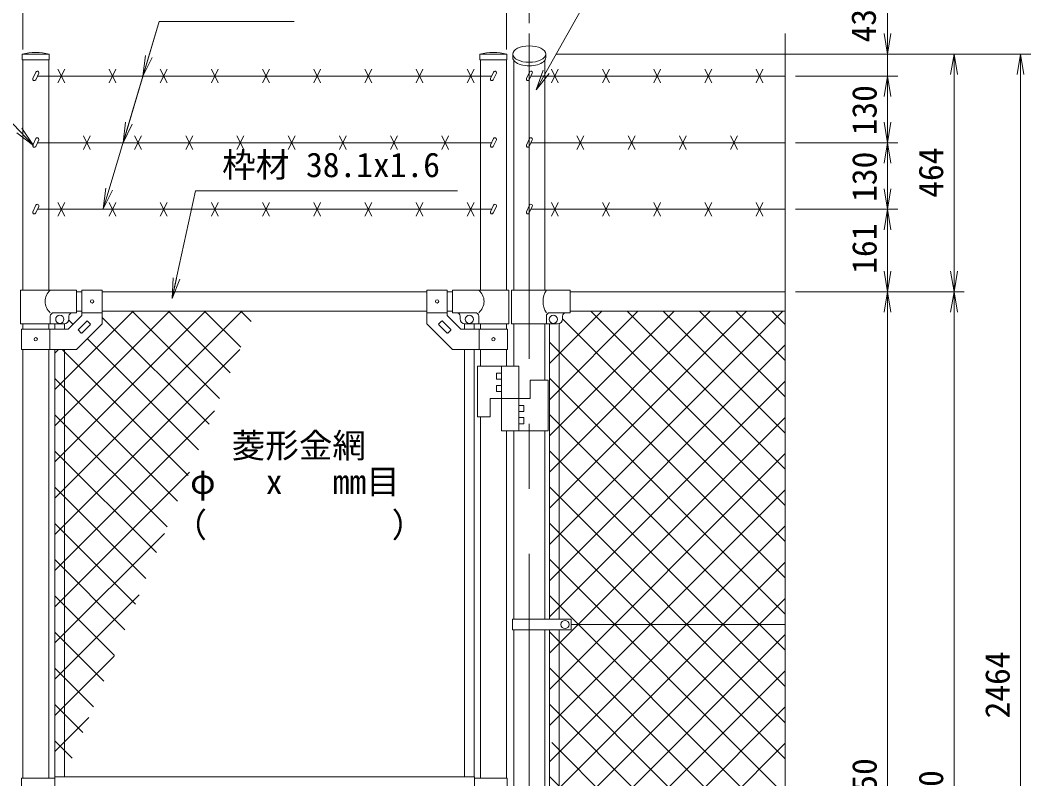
# Model space of a CAD drawing. Units: millimetres, scale not verified. Extents: x -4200 to 4200, y -2970 to 2970.
# Drawn here: x -2539 to -564, y 240 to 1722 of the extents above; entities that cross this region are included whole.
import ezdxf
from ezdxf.enums import TextEntityAlignment as Align

# ---------------------------------------------------------------- set-up
doc = ezdxf.new("R2010")
doc.units = ezdxf.units.MM
doc.header["$LTSCALE"] = 20
doc.linetypes.add('USER1', pattern=[50.8, 31.75, -6.35, 6.35, -6.35])
for name, color, linetype, lineweight in [('0-0_D-STR-TXT', 7, 'Continuous', 9), ('0-4_D-BMK', 2, 'USER1', 13), ('0-5_D-STR1', 1, 'Continuous', 18), ('0-8_D-STR3', 3, 'Continuous', 13), ('0-9_D-STR-DIM', 7, 'Continuous', 9), ('0-A_0', 7, 'Continuous', 9), ('0-B_D-STR2', 7, 'Continuous', 9)]:
    doc.layers.add(name, color=color, linetype=linetype, lineweight=lineweight)
doc.styles.add('ＭＳ ゴシック', font='')
doc.styles.get('ＭＳ ゴシック').set_extended_font_data('MS Gothic')

# ---------------------------------------------------------------- blocks, each defined once
blk = doc.blocks.new('_Open')
at = {"layer": '0-A_0'}
blk.add_line((-20, 3.33), (0, 0), dxfattribs=at)
blk.add_lwpolyline([(-20, -3.33), (0, 0), (-20, 0)], dxfattribs=at)
blk = doc.blocks.new('MLeader8')
at = {"layer": '0-0_D-STR-TXT'}
blk.add_line((-2358.8, 1389.58), (-2376.64, 1353.17), dxfattribs=at)
for points in [[(-2365.19, 1391.49), (-2267.27, 1718.98), (-2011.06, 1718.98), (-2003.86, 1718.98)], [(-2371.57, 1393.4), (-2376.64, 1353.17), (-2365.19, 1391.49)]]:
    blk.add_lwpolyline(points, dxfattribs=at)
blk = doc.blocks.new('MLeader9')
at = {"layer": '0-0_D-STR-TXT'}
blk.add_line((-2535.88, 1510.78), (-2513.21, 1477.16), dxfattribs=at)
for points in [[(-2540.72, 1506.19), (-2766.16, 1744.11), (-3288.23, 1744.11), (-3295.43, 1744.11)], [(-2545.56, 1501.61), (-2513.21, 1477.16), (-2540.72, 1506.19)]]:
    blk.add_lwpolyline(points, dxfattribs=at)
blk = doc.blocks.new('MLeader10')
at = {"layer": '0-0_D-STR-TXT'}
blk.add_line((-1505.64, 1617.32), (-1531.08, 1585.74), dxfattribs=at)
for points in [[(-1511.45, 1620.59), (-1369.94, 1871.85), (-842.86, 1871.85), (-835.66, 1871.85)], [(-1517.26, 1623.87), (-1531.08, 1585.74), (-1511.45, 1620.59)]]:
    blk.add_lwpolyline(points, dxfattribs=at)

msp = doc.modelspace()

# ---------------------------------------------------------------- linework, layer by layer
at = {"layer": '0-0_D-STR-TXT'}
for q in [(-2337.44, 1484.28), (-2298.58, 1614.28)]:
    msp.add_line((-2267.27, 1718.98), q, dxfattribs=at)
msp.add_lwpolyline([(-1684.26, 1388.04), (-2196.32, 1388.04), (-2241.84, 1180.13)], dxfattribs=at)
at = {"layer": '0-4_D-BMK'}
msp.add_line((-1544.32, 1695.52), (-1544.32, -1188.63), dxfattribs=at)
at = {"layer": '0-5_D-STR1'}
for p, q in [((-2482.07, 1655.37), (-2535.27, 1655.37)), ((-2535.27, 1644.37), (-2535.27, 1655.37)), ((-2482.07, 1644.37), (-2535.27, 1644.37)), ((-2534.07, 1644.37), (-2534.07, 1194.37)), ((-2483.27, 1644.37), (-2483.27, 1194.37)), ((-2482.07, 1644.37), (-2482.07, 1655.37)), ((-1641.07, 1655.37), (-1587.87, 1655.37)), ((-1641.07, 1644.37), (-1641.07, 1655.37)), ((-1641.07, 1644.37), (-1587.87, 1644.37)), ((-1639.87, 1644.37), (-1639.87, 1194.37)), ((-1589.07, 1644.37), (-1589.07, 1194.37)), ((-1587.87, 1644.37), (-1587.87, 1655.37)), ((-1576.42, 1655.37), (-1576.42, 1648.44)), ((-1574.57, 1643.07), (-1574.57, 1194.37)), ((-1514.07, 1643.07), (-1514.07, 1194.37)), ((-1512.22, 1655.37), (-1512.22, 1648.44)), ((-2428.67, 1191.37), (-2418.67, 1191.37)), ((-2378.67, 1191.37), (-1744.47, 1191.37)), ((-1704.47, 1191.37), (-1694.47, 1191.37)), ((-1464.32, 1191.37), (-1044.32, 1191.37)), ((-2428.67, 1153.37), (-2418.67, 1153.37)), ((-2378.67, 1153.37), (-1744.47, 1153.37)), ((-1704.47, 1153.37), (-1694.47, 1153.37)), ((-1464.32, 1153.37), (-1044.32, 1153.37)), ((-2534.07, 1128.37), (-2534.07, 1118.37)), ((-2483.27, 1128.37), (-2483.27, 1118.37)), ((-1639.87, 1128.37), (-1639.87, 1118.37)), ((-1589.07, 1128.37), (-1589.07, 1118.37)), ((-1574.57, 1128.37), (-1574.57, 1045.87)), ((-1514.07, 1128.37), (-1514.07, 1018.87)), ((-2534.07, 1078.37), (-2534.07, 241.37)), ((-2483.27, 1078.37), (-2483.27, 241.37)), ((-1639.87, 1078.37), (-1639.87, 1045.87)), ((-1589.07, 1078.37), (-1589.07, 1045.87)), ((-1639.87, 946.87), (-1639.87, 241.37)), ((-1589.07, 919.87), (-1589.07, 241.37)), ((-1574.57, 919.87), (-1574.57, 551.87)), ((-1514.07, 919.87), (-1514.07, 551.87)), ((-1574.57, 530.87), (-1574.57, -98.13)), ((-1514.07, 530.87), (-1514.07, -98.13))]:
    msp.add_line(p, q, dxfattribs=at)
for centre in [(-2508.67, 1538.94), (-1614.47, 1538.94)]:
    msp.add_arc(centre, 119.43, 77.13052, 102.86948, dxfattribs=at)
msp.add_ellipse((-1544.32, 1655.37), major_axis=(-32.1, 0), ratio=0.5, dxfattribs=at)
msp.add_ellipse((-1544.32, 1648.44), major_axis=(-32.1, 0), ratio=0.5, start_param=6.2831853, end_param=9.424778, dxfattribs=at)
at = {"layer": '0-8_D-STR3'}
for p, q in [((-2508.24, 1620.4), (-2514.19, 1607.64)), ((-2465.38, 1625.78), (-2451.96, 1598.95)), ((-2465.38, 1598.95), (-2451.96, 1625.78)), ((-2365.38, 1625.78), (-2351.96, 1598.95)), ((-2365.38, 1598.95), (-2351.96, 1625.78)), ((-2265.38, 1625.78), (-2251.96, 1598.95)), ((-2265.38, 1598.95), (-2251.96, 1625.78)), ((-2165.38, 1625.78), (-2151.96, 1598.95)), ((-2165.38, 1598.95), (-2151.96, 1625.78)), ((-2065.38, 1625.78), (-2051.96, 1598.95)), ((-2065.38, 1598.95), (-2051.96, 1625.78)), ((-1965.38, 1625.78), (-1951.96, 1598.95)), ((-1965.38, 1598.95), (-1951.96, 1625.78)), ((-1865.38, 1625.78), (-1851.96, 1598.95)), ((-1865.38, 1598.95), (-1851.96, 1625.78)), ((-1765.38, 1625.78), (-1751.96, 1598.95)), ((-1765.38, 1598.95), (-1751.96, 1625.78)), ((-1665.38, 1625.78), (-1651.96, 1598.95)), ((-1665.38, 1598.95), (-1651.96, 1625.78)), ((-1614.04, 1620.4), (-1619.99, 1607.64)), ((-1543.89, 1620.4), (-1549.84, 1607.64)), ((-1501.03, 1625.78), (-1487.61, 1598.95)), ((-1501.03, 1598.95), (-1487.61, 1625.78)), ((-1401.03, 1625.78), (-1387.61, 1598.95)), ((-1401.03, 1598.95), (-1387.61, 1625.78)), ((-1301.03, 1625.78), (-1287.61, 1598.95)), ((-1301.03, 1598.95), (-1287.61, 1625.78)), ((-1201.03, 1625.78), (-1187.61, 1598.95)), ((-1201.03, 1598.95), (-1187.61, 1625.78)), ((-1101.03, 1625.78), (-1087.61, 1598.95)), ((-1101.03, 1598.95), (-1087.61, 1625.78)), ((-2502.8, 1617.86), (-2508.75, 1605.1)), ((-1617.78, 1612.37), (-2505.36, 1612.37)), ((-1608.6, 1617.86), (-1614.55, 1605.1)), ((-1538.45, 1617.86), (-1544.4, 1605.1)), ((-1044.32, 1612.37), (-1541.01, 1612.37)), ((-2508.24, 1490.4), (-2514.19, 1477.64)), ((-2502.8, 1487.86), (-2508.75, 1475.1)), ((-1617.78, 1482.37), (-2505.36, 1482.37)), ((-2415.38, 1495.78), (-2401.96, 1468.95)), ((-2415.38, 1468.95), (-2401.96, 1495.78)), ((-2315.38, 1495.78), (-2301.96, 1468.95)), ((-2315.38, 1468.95), (-2301.96, 1495.78)), ((-2215.38, 1495.78), (-2201.96, 1468.95)), ((-2215.38, 1468.95), (-2201.96, 1495.78)), ((-2115.38, 1495.78), (-2101.96, 1468.95)), ((-2115.38, 1468.95), (-2101.96, 1495.78)), ((-2015.38, 1495.78), (-2001.96, 1468.95)), ((-2015.38, 1468.95), (-2001.96, 1495.78)), ((-1915.38, 1495.78), (-1901.96, 1468.95)), ((-1915.38, 1468.95), (-1901.96, 1495.78)), ((-1815.38, 1495.78), (-1801.96, 1468.95)), ((-1815.38, 1468.95), (-1801.96, 1495.78)), ((-1715.38, 1495.78), (-1701.96, 1468.95)), ((-1715.38, 1468.95), (-1701.96, 1495.78)), ((-1614.04, 1490.4), (-1619.99, 1477.64)), ((-1608.6, 1487.86), (-1614.55, 1475.1)), ((-1543.89, 1490.4), (-1549.84, 1477.64)), ((-1538.45, 1487.86), (-1544.4, 1475.1)), ((-1044.32, 1482.37), (-1541.01, 1482.37)), ((-1451.03, 1495.78), (-1437.61, 1468.95)), ((-1451.03, 1468.95), (-1437.61, 1495.78)), ((-1351.03, 1495.78), (-1337.61, 1468.95)), ((-1351.03, 1468.95), (-1337.61, 1495.78)), ((-1251.03, 1495.78), (-1237.61, 1468.95)), ((-1251.03, 1468.95), (-1237.61, 1495.78)), ((-1151.03, 1495.78), (-1137.61, 1468.95)), ((-1151.03, 1468.95), (-1137.61, 1495.78)), ((-2465.38, 1365.78), (-2451.96, 1338.95)), ((-2465.38, 1338.95), (-2451.96, 1365.78)), ((-2365.38, 1365.78), (-2351.96, 1338.95)), ((-2365.38, 1338.95), (-2351.96, 1365.78)), ((-2265.38, 1365.78), (-2251.96, 1338.95)), ((-2265.38, 1338.95), (-2251.96, 1365.78)), ((-2165.38, 1365.78), (-2151.96, 1338.95)), ((-2165.38, 1338.95), (-2151.96, 1365.78)), ((-2065.38, 1365.78), (-2051.96, 1338.95)), ((-2065.38, 1338.95), (-2051.96, 1365.78)), ((-1965.38, 1365.78), (-1951.96, 1338.95)), ((-1965.38, 1338.95), (-1951.96, 1365.78)), ((-1865.38, 1365.78), (-1851.96, 1338.95)), ((-1865.38, 1338.95), (-1851.96, 1365.78)), ((-1765.38, 1365.78), (-1751.96, 1338.95)), ((-1765.38, 1338.95), (-1751.96, 1365.78)), ((-1665.38, 1365.78), (-1651.96, 1338.95)), ((-1665.38, 1338.95), (-1651.96, 1365.78)), ((-1501.03, 1365.78), (-1487.61, 1338.95)), ((-1501.03, 1338.95), (-1487.61, 1365.78)), ((-1401.03, 1365.78), (-1387.61, 1338.95)), ((-1401.03, 1338.95), (-1387.61, 1365.78)), ((-1301.03, 1365.78), (-1287.61, 1338.95)), ((-1301.03, 1338.95), (-1287.61, 1365.78)), ((-1201.03, 1365.78), (-1187.61, 1338.95)), ((-1201.03, 1338.95), (-1187.61, 1365.78)), ((-1101.03, 1365.78), (-1087.61, 1338.95)), ((-1101.03, 1338.95), (-1087.61, 1365.78)), ((-2508.24, 1360.4), (-2514.19, 1347.64)), ((-2502.8, 1357.86), (-2508.75, 1345.1)), ((-1617.78, 1352.37), (-2505.36, 1352.37)), ((-1614.04, 1360.4), (-1619.99, 1347.64)), ((-1608.6, 1357.86), (-1614.55, 1345.1)), ((-1543.89, 1360.4), (-1549.84, 1347.64)), ((-1538.45, 1357.86), (-1544.4, 1345.1)), ((-1044.32, 1352.37), (-1541.01, 1352.37)), ((-2428.67, 1194.37), (-2538.62, 1194.37)), ((-2538.62, 1194.37), (-2538.62, 1128.37)), ((-2428.67, 1150.37), (-2428.67, 1194.37)), ((-2418.67, 1194.62), (-2418.67, 1144.94)), ((-2418.67, 1194.62), (-2378.67, 1194.62)), ((-2378.67, 1194.62), (-2378.67, 1128.37)), ((-1744.47, 1194.62), (-1744.47, 1128.37)), ((-1704.47, 1194.62), (-1744.47, 1194.62)), ((-1704.47, 1194.62), (-1704.47, 1144.94)), ((-1694.47, 1194.37), (-1584.52, 1194.37)), ((-1694.47, 1150.37), (-1694.47, 1194.37)), ((-1584.52, 1194.37), (-1584.52, 1128.37)), ((-1579.02, 1194.37), (-1464.32, 1194.37)), ((-1579.02, 1128.37), (-1579.02, 1194.37)), ((-1464.32, 1150.37), (-1464.32, 1194.37)), ((-2428.67, 1150.37), (-2473.12, 1150.37)), ((-2418.67, 1150.12), (-2378.67, 1150.12)), ((-1704.47, 1150.12), (-1744.47, 1150.12)), ((-1694.47, 1150.37), (-1650.02, 1150.37)), ((-1503.92, 1150.37), (-1464.32, 1150.37)), ((-2538.62, 1128.37), (-2453.67, 1128.37)), ((-2480.12, 1128.37), (-2480.12, 1143.37)), ((-2471.17, 1128.37), (-2471.17, 1118.37)), ((-2452.17, 1128.37), (-2452.17, 1118.37)), ((-2445.24, 1118.37), (-2418.67, 1144.94)), ((-2443.67, 1138.37), (-2443.67, 1143.37)), ((-2425.34, 1117.77), (-2409.08, 1134.03)), ((-2418.27, 1110.7), (-2402, 1126.96)), ((-2407.66, 1134.03), (-2402, 1128.38)), ((-1715.48, 1134.03), (-1721.14, 1128.38)), ((-1704.88, 1110.7), (-1721.14, 1126.96)), ((-1697.8, 1117.77), (-1714.07, 1134.03)), ((-1677.9, 1118.37), (-1704.47, 1144.94)), ((-1679.47, 1138.37), (-1679.47, 1143.37)), ((-1670.97, 1128.37), (-1670.97, 1118.37)), ((-1584.52, 1128.37), (-1669.47, 1128.37)), ((-1651.97, 1128.37), (-1651.97, 1118.37)), ((-1643.02, 1128.37), (-1643.02, 1143.37)), ((-1579.02, 1128.37), (-1489.32, 1128.37)), ((-1510.92, 1128.37), (-1510.92, 1143.37)), ((-1504.82, 1128.37), (-1504.82, 551.87)), ((-1485.82, 1129), (-1485.82, 551.87)), ((-1479.32, 1138.37), (-1479.32, 1143.37)), ((-2536.37, 1118.37), (-2445.24, 1118.37)), ((-2536.37, 1118.37), (-2536.37, 1078.37)), ((-2480.97, 1118.37), (-2480.97, 1078.37)), ((-2425.34, 1116.36), (-2419.68, 1110.7)), ((-1697.8, 1116.36), (-1703.46, 1110.7)), ((-1586.77, 1118.37), (-1677.9, 1118.37)), ((-1642.17, 1118.37), (-1642.17, 1078.37)), ((-1586.77, 1118.37), (-1586.77, 1078.37)), ((-2471.17, 1078.37), (-2471.17, 243.87)), ((-2452.17, 1078.37), (-2452.17, 243.87)), ((-1670.97, 1078.37), (-1670.97, 243.87)), ((-1651.97, 1078.37), (-1651.97, 243.87)), ((-1564.57, 1045.87), (-1645.57, 1045.87)), ((-1645.57, 1045.87), (-1645.57, 946.87)), ((-1608.07, 1032.37), (-1608.07, 1020.37)), ((-1598.57, 1032.37), (-1608.07, 1032.37)), ((-1598.57, 1045.87), (-1598.57, 919.87)), ((-1564.57, 1045.87), (-1564.57, 919.87)), ((-1598.57, 1020.37), (-1608.07, 1020.37)), ((-1608.07, 1008.37), (-1608.07, 996.37)), ((-1598.57, 1008.37), (-1608.07, 1008.37)), ((-1507.57, 1018.87), (-1542.57, 1018.87)), ((-1542.57, 1018.87), (-1542.57, 982.87)), ((-1507.57, 1018.87), (-1507.57, 919.87)), ((-1598.57, 996.37), (-1608.07, 996.37)), ((-1542.57, 982.87), (-1620.57, 982.87)), ((-1620.57, 982.87), (-1620.57, 946.87)), ((-1564.57, 969.37), (-1555.07, 969.37)), ((-1555.07, 957.37), (-1555.07, 969.37)), ((-1564.57, 957.37), (-1555.07, 957.37)), ((-1620.57, 946.87), (-1645.57, 946.87)), ((-1564.57, 945.37), (-1555.07, 945.37)), ((-1564.57, 933.37), (-1555.07, 933.37)), ((-1555.07, 933.37), (-1555.07, 945.37)), ((-1507.57, 919.87), (-1598.57, 919.87)), ((-1577.12, 530.87), (-1577.12, 551.87)), ((-1462.33, 551.87), (-1577.12, 551.87)), ((-1462.33, 530.87), (-1462.33, 551.87)), ((-1462.33, 541.37), (-1044.32, 541.37)), ((-1462.33, 530.87), (-1577.12, 530.87)), ((-1504.82, 530.87), (-1504.82, -98.13)), ((-1485.82, 530.87), (-1485.82, -98.13)), ((-2536.17, 241.37), (-2536.17, 222.87)), ((-2471.57, 241.37), (-2536.17, 241.37)), ((-2471.57, 243.87), (-1651.57, 243.87)), ((-2471.57, 243.87), (-2471.57, 222.87)), ((-1651.57, 243.87), (-1651.57, 188.87)), ((-1651.57, 241.37), (-1587.47, 241.37)), ((-1587.47, 241.37), (-1587.47, 191.37))]:
    msp.add_line(p, q, dxfattribs=at)
for points in [[(-2536.37, 1078.37), (-2428.67, 1078.37), (-2378.67, 1128.37)], [(-1586.77, 1078.37), (-1694.47, 1078.37), (-1744.47, 1128.37)]]:
    msp.add_lwpolyline(points, dxfattribs=at)
for centre, radius in [((-2398.67, 1172.37), 3.25), ((-1724.47, 1172.37), 3.25), ((-2461.67, 1137.37), 8), ((-1661.47, 1137.37), 8), ((-1497.32, 1137.37), 8), ((-2508.67, 1098.37), 3.25), ((-1614.47, 1098.37), 3.25), ((-1474.33, 541.37), 8)]:
    msp.add_circle(centre, radius, dxfattribs=at)
for centre, radius, start, end in [((-2505.52, 1619.13), 3, 334.99524, 154.99707), ((-1611.32, 1619.13), 3, 334.99524, 154.99707), ((-1541.17, 1619.13), 3, 334.99524, 154.99707), ((-2511.47, 1606.37), 3, 154.99707, 334.99524), ((-1617.27, 1606.37), 3, 154.99707, 334.99524), ((-1547.12, 1606.37), 3, 154.99707, 334.99524), ((-2505.52, 1489.13), 3, 334.99524, 154.99707), ((-1611.32, 1489.13), 3, 334.99524, 154.99707), ((-1541.17, 1489.13), 3, 334.99524, 154.99707), ((-2511.47, 1476.37), 3, 154.99707, 334.99524), ((-1617.27, 1476.37), 3, 154.99707, 334.99524), ((-1547.12, 1476.37), 3, 154.99707, 334.99524), ((-2511.47, 1346.37), 3, 154.99707, 334.99524), ((-2505.52, 1359.13), 3, 334.99524, 154.99707), ((-1617.27, 1346.37), 3, 154.99707, 334.99524), ((-1611.32, 1359.13), 3, 334.99524, 154.99707), ((-1547.12, 1346.37), 3, 154.99707, 334.99524), ((-1541.17, 1359.13), 3, 334.99524, 154.99707), ((-2461.93, 1172.37), 28.55, 129.59418, 230.40582), ((-1661.22, 1172.37), 28.55, 309.59418, 50.40582), ((-1476.71, 1172.37), 40.68, 147.25964, 212.74036), ((-2473.12, 1143.37), 7, 90, 180), ((-2436.67, 1143.37), 7, 90, 180), ((-1686.47, 1143.37), 7, 0, 90), ((-1650.02, 1143.37), 7, 0, 90), ((-1503.92, 1143.37), 7, 90, 180), ((-1472.32, 1143.37), 7, 90, 180), ((-2453.67, 1138.37), 10, 270, 0), ((-2408.37, 1133.33), 1, 45, 135), ((-2402.71, 1127.67), 1, 315, 45), ((-1720.43, 1127.67), 1, 135, 225), ((-1714.78, 1133.33), 1, 45, 135), ((-1669.47, 1138.37), 10, 180, 270), ((-1489.32, 1138.37), 10, 270, 0), ((-2424.63, 1117.06), 1, 135, 225), ((-2418.98, 1111.41), 1, 225, 315), ((-1704.17, 1111.41), 1, 225, 315), ((-1698.51, 1117.06), 1, 315, 45)]:
    msp.add_arc(centre, radius, start, end, dxfattribs=at)
at = {"layer": '0-9_D-STR-DIM'}
for p, q in [((-1544.32, 1715.52), (-1544.32, 1988.03)), ((-2534.07, 1664.37), (-2534.07, 1858.03)), ((-1589.07, 1664.37), (-1589.07, 1858.03)), ((-844.32, 1695.37), (-844.32, 1735.37)), ((-1044.32, 1695.52), (-1044.32, 195.59)), ((-1492.22, 1655.37), (-564.32, 1655.37)), ((-1492.22, 1655.37), (-824.32, 1655.37)), ((-1492.22, 1655.37), (-694.32, 1655.37)), ((-844.32, 1612.37), (-844.32, 1655.37)), ((-1024.32, 1612.37), (-824.32, 1612.37)), ((-1024.32, 1612.37), (-824.32, 1612.37)), ((-714.32, 1231.37), (-714.32, 1615.37)), ((-584.32, 1615.37), (-584.32, -768.63)), ((-844.32, 1522.37), (-844.32, 1572.37)), ((-844.32, 1572.37), (-844.32, 1532.37)), ((-1024.32, 1482.37), (-824.32, 1482.37)), ((-1024.32, 1482.37), (-824.32, 1482.37)), ((-844.32, 1392.37), (-844.32, 1442.37)), ((-1024.32, 1352.37), (-824.32, 1352.37)), ((-1004.32, 1352.37), (-824.32, 1352.37)), ((-844.32, 1231.37), (-844.32, 1312.37)), ((-1024.32, 1191.37), (-824.32, 1191.37)), ((-1024.32, 1191.37), (-694.32, 1191.37)), ((-1004.32, 1191.37), (-824.32, 1191.37)), ((-1004.32, 1191.37), (-694.32, 1191.37)), ((-844.32, 1151.37), (-844.32, -718.63)), ((-714.32, 1151.37), (-714.32, -768.63))]:
    msp.add_line(p, q, dxfattribs=at)
at = {"layer": '0-B_D-STR2'}
for p, q in [((-2471.17, 788.22), (-2106.02, 1153.37)), ((-2471.17, 858.93), (-2176.74, 1153.37)), ((-2471.17, 929.64), (-2247.45, 1153.37)), ((-2471.17, 1000.35), (-2318.16, 1153.37)), ((-2149.31, 982.63), (-2320.05, 1153.37)), ((-2128.76, 1032.78), (-2249.34, 1153.37)), ((-2108.2, 1082.93), (-2178.63, 1153.37)), ((-2087.64, 1133.09), (-2107.92, 1153.37)), ((-1504.82, 1051.19), (-1402.64, 1153.37)), ((-1504.82, 980.48), (-1331.93, 1153.37)), ((-1504.82, 909.77), (-1261.22, 1153.37)), ((-1504.82, 839.06), (-1190.51, 1153.37)), ((-1504.82, 768.35), (-1119.8, 1153.37)), ((-1504.82, 697.64), (-1049.09, 1153.37)), ((-1044.32, 773.91), (-1423.78, 1153.37)), ((-1044.32, 844.62), (-1353.06, 1153.37)), ((-1044.32, 915.34), (-1282.35, 1153.37)), ((-1044.32, 986.05), (-1211.64, 1153.37)), ((-1044.32, 1056.76), (-1140.93, 1153.37)), ((-1044.32, 1127.47), (-1070.22, 1153.37)), ((-2435.86, 1127.75), (-2443.99, 1135.88)), ((-2169.87, 932.48), (-2378.67, 1141.28)), ((-1044.32, 703.2), (-1479.32, 1138.2)), ((-2190.43, 882.33), (-2407.57, 1099.47)), ((-1044.32, 632.49), (-1504.82, 1092.99)), ((-1504.82, 626.93), (-1044.32, 1087.43)), ((-2471.17, 717.51), (-2109.9, 1078.78)), ((-2471.17, 1071.06), (-2463.87, 1078.37)), ((-2210.99, 832.18), (-2457.18, 1078.37)), ((-2231.55, 782.03), (-2471.17, 1021.65)), ((-1044.32, 561.78), (-1504.82, 1022.28)), ((-1504.82, 556.21), (-1044.32, 1016.71)), ((-2471.17, 646.8), (-2159.03, 958.95)), ((-2252.11, 731.88), (-2471.17, 950.94)), ((-1044.32, 491.07), (-1504.82, 951.57)), ((-1504.82, 485.5), (-1044.32, 946)), ((-2272.67, 681.73), (-2471.17, 880.23)), ((-1044.32, 420.36), (-1504.82, 880.86)), ((-1504.82, 414.79), (-1044.32, 875.29)), ((-2470.39, 576.87), (-2208.15, 839.11)), ((-1044.32, 349.65), (-1504.82, 810.15)), ((-2293.23, 631.57), (-2471.17, 809.51)), ((-1504.82, 344.08), (-1044.32, 804.58)), ((-2313.79, 581.42), (-2471.17, 738.8)), ((-1044.32, 278.94), (-1504.82, 739.44)), ((-1504.82, 273.37), (-1044.32, 733.87)), ((-2471.17, 505.38), (-2257.28, 719.27)), ((-2334.35, 531.27), (-2471.17, 668.09)), ((-1044.32, 208.23), (-1504.82, 668.73)), ((-1504.82, 202.66), (-1044.32, 663.16)), ((-2471.17, 434.67), (-2306.41, 599.43)), ((-2354.91, 481.12), (-2471.17, 597.38)), ((-1068.09, 161.29), (-1504.82, 598.02)), ((-1504.82, 131.95), (-1044.32, 592.45)), ((-2375.47, 430.97), (-2471.17, 526.67)), ((-1044.32, 66.81), (-1504.82, 527.31)), ((-1504.82, 61.24), (-1044.32, 521.74)), ((-2471.17, 363.96), (-2355.54, 479.59)), ((-2396.03, 380.82), (-2471.17, 455.96)), ((-1044.32, -3.9), (-1504.29, 456.07)), ((-1504.82, -9.47), (-1044.32, 451.03)), ((-2416.59, 330.67), (-2471.17, 385.25)), ((-1044.32, -74.61), (-1504.82, 385.89)), ((-1504.82, -80.18), (-1044.32, 380.32)), ((-2471.17, 293.25), (-2404.66, 359.75)), ((-2437.15, 280.52), (-2471.17, 314.54)), ((-1044.32, -145.32), (-1500.5, 310.85)), ((-1462.33, -108.4), (-1044.32, 309.61)), ((-1044.32, -216.04), (-1504.82, 244.46))]:
    msp.add_line(p, q, dxfattribs=at)

# ---------------------------------------------------------------- block references
at = {"layer": '0-0_D-STR-TXT'}
for name in ['MLeader10', 'MLeader9', 'MLeader8']:
    msp.add_blockref(name, (0, 0), dxfattribs=at)
at = {"layer": '0-0_D-STR-TXT', "xscale": 2, "yscale": 2}
for p, rotation in [((-2299.15, 1612.37), 253.35412), ((-2338.02, 1482.37), 253.35412), ((-2242.27, 1178.17), 257.65038)]:
    msp.add_blockref('_Open', p, dxfattribs=dict(at, rotation=rotation))
at = {"layer": '0-9_D-STR-DIM', "xscale": 2, "yscale": 2}
for p, rotation in [((-844.32, 1655.37), 270), ((-714.32, 1655.37), 90), ((-584.32, 1655.37), 90), ((-844.32, 1612.37), 90), ((-844.32, 1612.37), 90), ((-844.32, 1482.37), 270), ((-844.32, 1482.37), 90), ((-844.32, 1352.37), 270), ((-844.32, 1352.37), 90), ((-844.32, 1191.37), 270), ((-714.32, 1191.37), 270), ((-844.32, 1191.37), 90), ((-714.32, 1191.37), 90)]:
    msp.add_blockref('_Open', p, dxfattribs=dict(at, rotation=rotation))

# ---------------------------------------------------------------- texts
at = {"layer": '0-0_D-STR-TXT', "style": 'ＭＳ ゴシック'}
for s, p in [('枠材 38.1x1.6', (-2144.38, 1400.63)), ('菱形金網', (-2125.73, 852.56)), ('φ   x   mm目', (-2206.95, 782.12)), ('（\u3000\u3000   \u3000\u3000）', (-2239.44, 697.65))]:
    msp.add_text(s, height=48.09, dxfattribs=at).set_placement(p, align=Align.BOTTOM_LEFT)
at = {"layer": '0-9_D-STR-DIM', "style": 'ＭＳ ゴシック'}
for s, p in [('43', (-852.63, 1678.03)), ('130', (-851.07, 1496.72)), ('130', (-851.07, 1366.72)), ('464', (-721.07, 1374.74)), ('161', (-851.07, 1226.29)), ('2464', (-591.07, 357.99)), ('1950', (-851.07, 149.47)), ('2000', (-721.07, 126.12))]:
    msp.add_text(s, height=48.09, rotation=90, dxfattribs=at).set_placement(p, align=Align.BOTTOM_LEFT)

doc.saveas('drawing.dxf')
